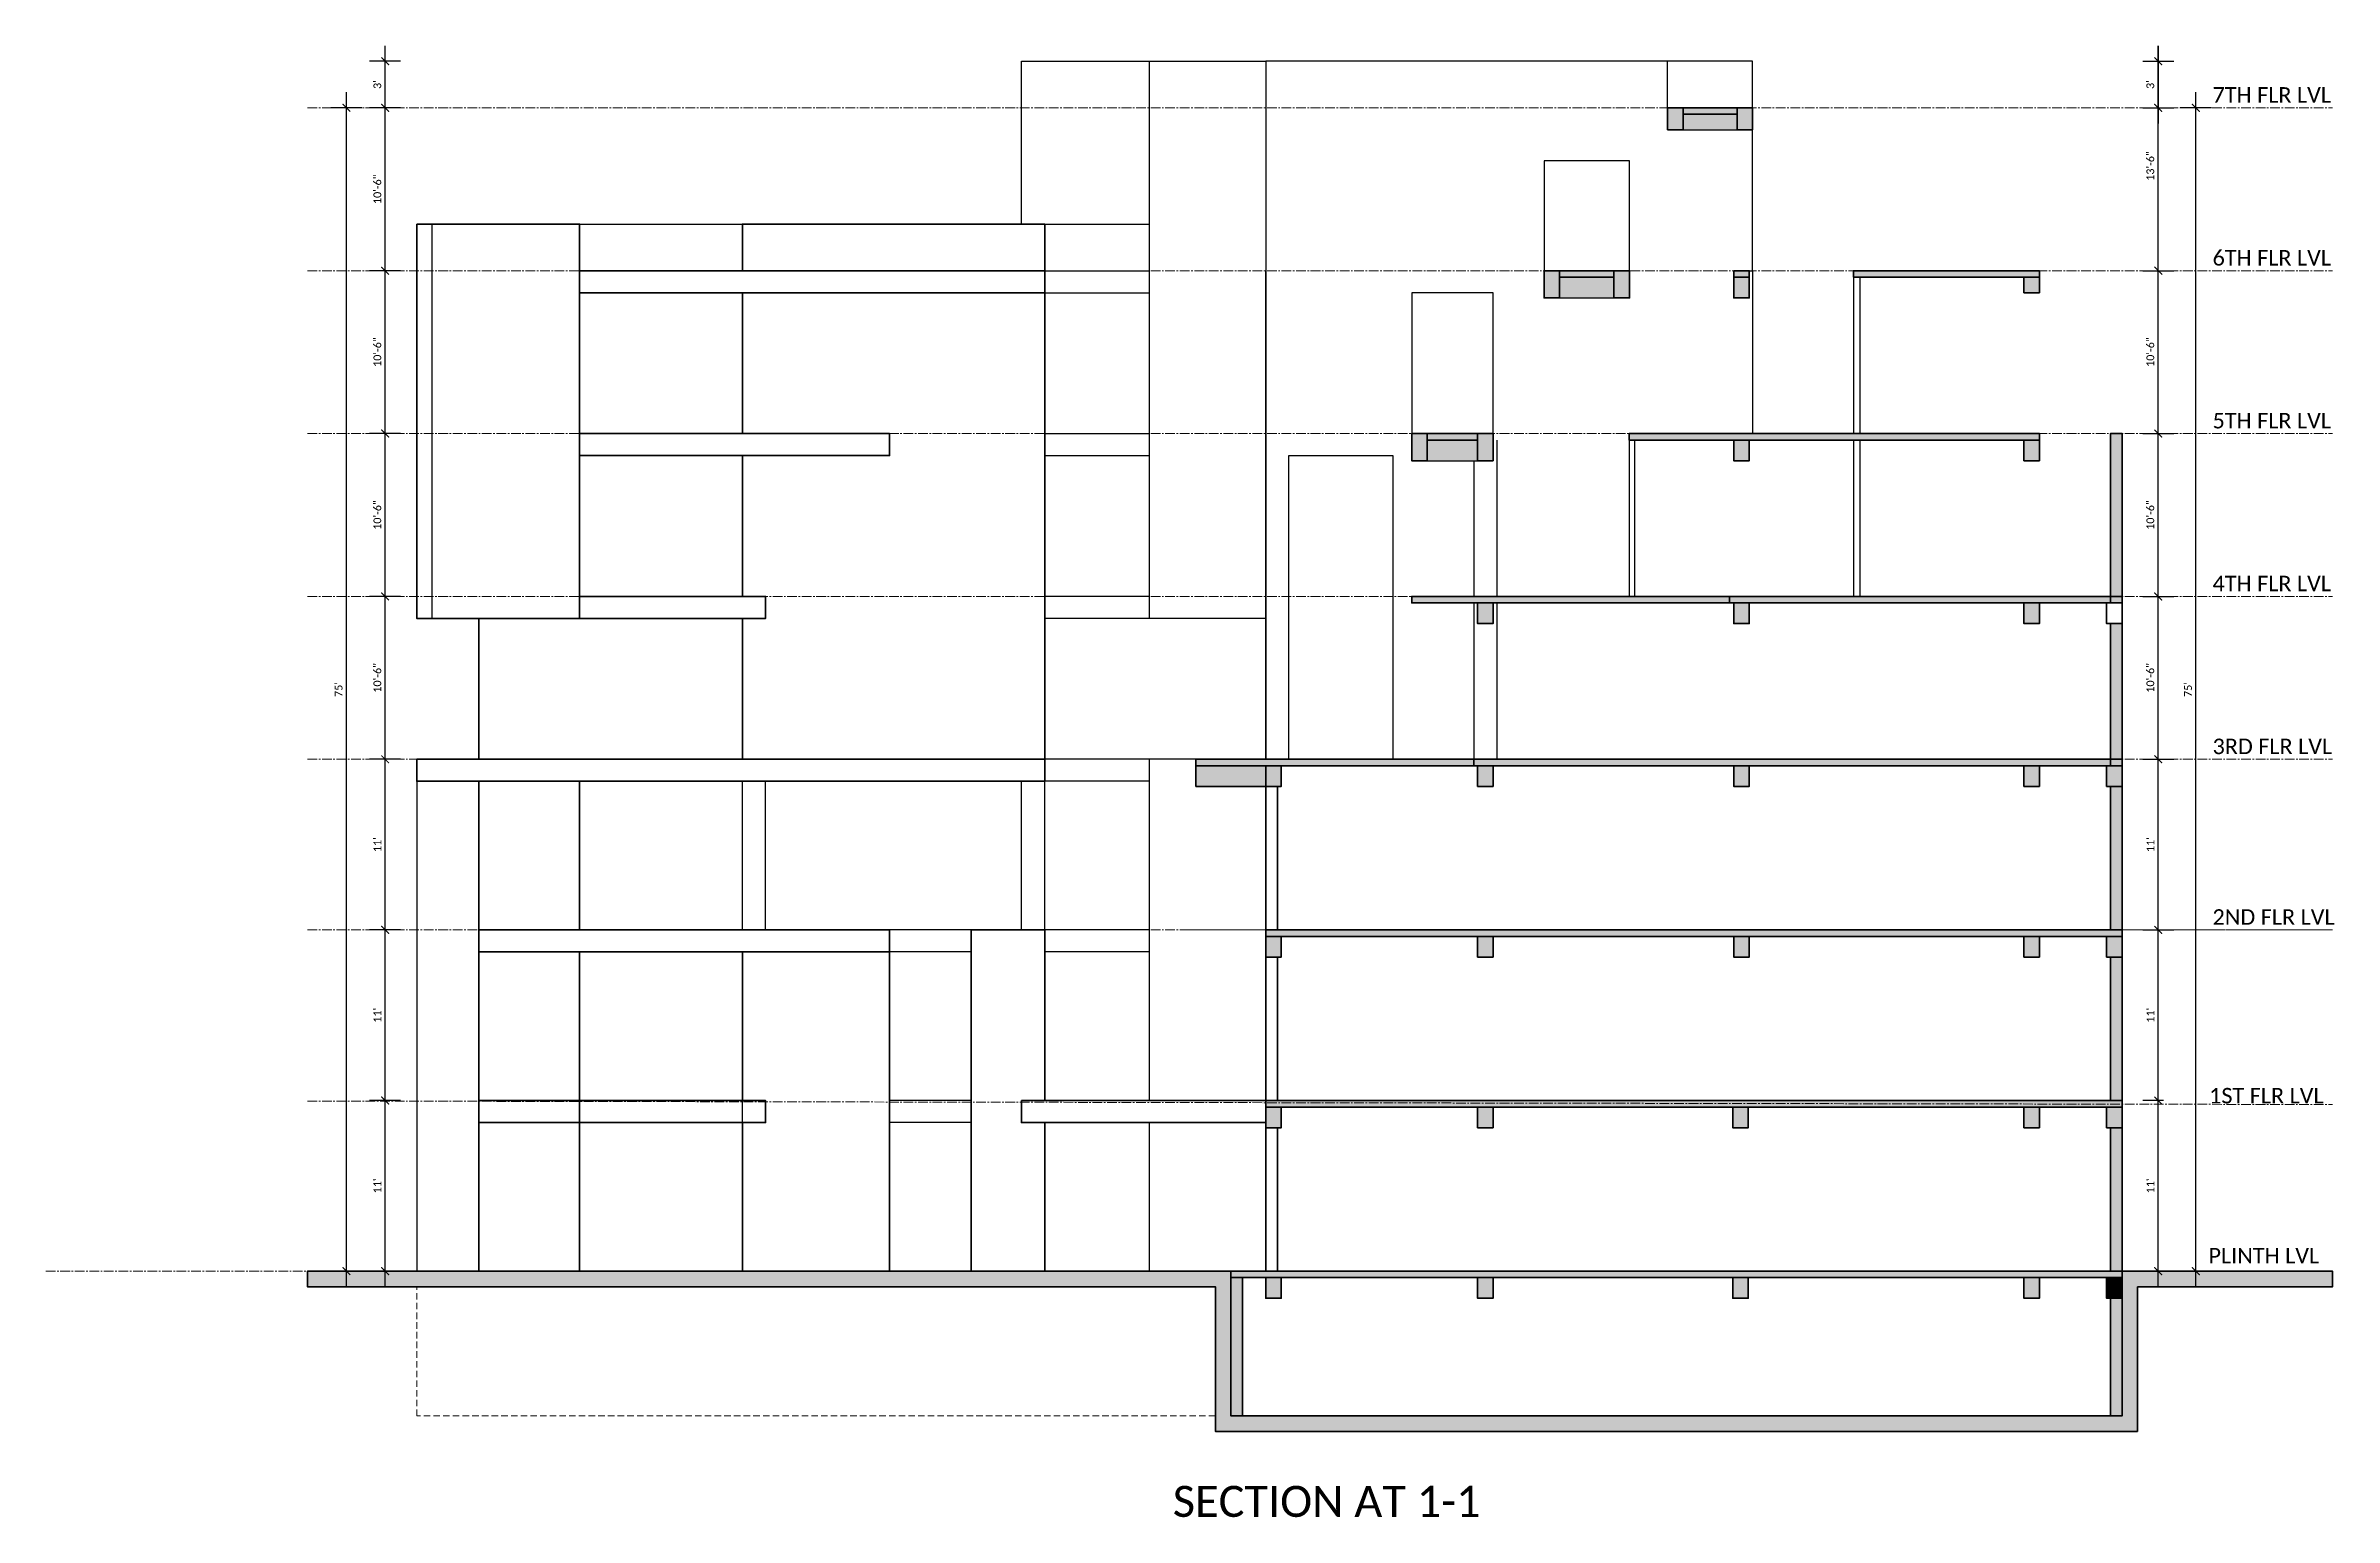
# Model space of a CAD drawing. Header units: inches. Extents: x 0 to 179512, y -43395 to -31716.
# Drawn here: x 173056 to 174827, y -32854 to -31716 of the extents above; entities that cross this region are included whole.
import ezdxf

# ---------------------------------------------------------------- set-up
doc = ezdxf.new("R2010")
doc.units = ezdxf.units.IN
doc.header["$LTSCALE"] = 10
doc.header["$MEASUREMENT"] = 0
for name, pattern in [('CENTER2', [1.125, 0.75, -0.125, 0.125, -0.125]), ('DASHED', [0.75, 0.5, -0.25]), ('PHANTOM2', [1.25, 0.625, -0.125, 0.125, -0.125, 0.125, -0.125])]:
    doc.linetypes.add(name, pattern=pattern)
doc.layers.get('Defpoints').update_dxf_attribs({"color": 215})
for name, color, linetype, lineweight in [('A-COLUMN', 3, 'Continuous', 50), ('hatch', 95, 'Continuous', 0), ('NEW LETTERING', 3, 'Continuous', 0), ('OL_AR_Center line', 253, 'CENTER2', 13), ('OL_AR_Hatch', 253, 'Continuous', 15), ('OL_AR_SECTION LINE', 253, 'PHANTOM2', 15), ('OL_AR_SYMBOL', 1, 'Continuous', 5), ('OL_AR_Text', 140, 'Continuous', 5), ('OL_AR_WALL', 255, 'Continuous', 40)]:
    doc.layers.add(name, color=color, linetype=linetype, lineweight=lineweight)
doc.styles.add('1-16 Annotative Text', font='calibri.ttf', dxfattribs={"height": 0.0625})
doc.styles.add('1-8 Annotative Text', font='calibri.ttf', dxfattribs={"height": 0.125})
doc.dimstyles.new('1-16 Annotative Dimension', dxfattribs={"dimtxt": 0.0625, "dimasz": 0.0625, "dimexe": 0.125, "dimexo": 0, "dimgap": 0.03125, "dimtad": 1, "dimdec": 0, "dimzin": 0, "dimdsep": 46, "dimlunit": 4, "dimtxsty": '1-16 Annotative Text', "dimblk": 'ARCHTICK', "dimcen": 0.09, "dimdle": 0.125, "dimadec": 0, "dimazin": 0, "dimtfac": 1, "dimtdec": 0, "dimtix": 1, "dimtofl": 0, "dimtmove": 2, "dimatfit": 3, "dimfxl": 0.125, "dimfxlon": 1, "dimtolj": 1, "dimtzin": 0, "dimarcsym": 1})

# ---------------------------------------------------------------- blocks, each defined once
blk = doc.blocks.new('_ArchTick')
at = {"color": 0, "linetype": 'ByBlock', "const_width": 0.15}
blk.add_lwpolyline([(-0.5, -0.5), (0.5, 0.5)], dxfattribs=at)
blk = doc.blocks.new('*D31')
at = {"layer": 'Defpoints', "color": 0, "transparency": 16777216}
for p in [(174691.1, -32532), (174695.1, -32532), (174697, -32664)]:
    blk.add_point(p, dxfattribs=at)
at = {"layer": 'OL_AR_Text', "color": 0, "lineweight": -2, "transparency": 16777216}
for p, q in [((174691.1, -32676), (174691.1, -32520)), ((174695.1, -32532), (174679.1, -32532)), ((174697, -32664), (174679.1, -32664))]:
    blk.add_line(p, q, dxfattribs=at)
at = {"layer": 'OL_AR_Text', "color": 0, "lineweight": -2, "transparency": 16777216, "xscale": 6, "yscale": 6, "zscale": 6}
for p, rotation in [((174691.1, -32532), 90), ((174691.1, -32664), 270)]:
    blk.add_blockref('_ArchTick', p, dxfattribs=dict(at, rotation=rotation))
at = {"layer": 'OL_AR_Text', "color": 0, "transparency": 16777216, "insert": (174685.1, -32598), "char_height": 6, "attachment_point": 5, "rotation": 90, "style": '1-16 Annotative Text'}
blk.add_mtext("\\A1;11'", dxfattribs=at)
blk = doc.blocks.new('*D32')
at = {"layer": 'Defpoints', "color": 0, "transparency": 16777216}
for p in [(174603, -32400), (174691.1, -32400), (174695.1, -32532)]:
    blk.add_point(p, dxfattribs=at)
at = {"layer": 'OL_AR_Text', "color": 0, "lineweight": -2, "transparency": 16777216}
for p, q in [((174679.1, -32400), (174703.1, -32400)), ((174691.1, -32544), (174691.1, -32388)), ((174695.1, -32532), (174679.1, -32532))]:
    blk.add_line(p, q, dxfattribs=at)
at = {"layer": 'OL_AR_Text', "color": 0, "lineweight": -2, "transparency": 16777216, "xscale": 6, "yscale": 6, "zscale": 6}
for p, rotation in [((174691.1, -32400), 90), ((174691.1, -32532), 270)]:
    blk.add_blockref('_ArchTick', p, dxfattribs=dict(at, rotation=rotation))
at = {"layer": 'OL_AR_Text', "color": 0, "transparency": 16777216, "insert": (174685.1, -32466), "char_height": 6, "attachment_point": 5, "rotation": 90, "style": '1-16 Annotative Text'}
blk.add_mtext("\\A1;11'", dxfattribs=at)
blk = doc.blocks.new('*D33')
at = {"layer": 'Defpoints', "color": 0, "transparency": 16777216}
for p in [(174603, -32268), (174691.1, -32268), (174603, -32400)]:
    blk.add_point(p, dxfattribs=at)
at = {"layer": 'OL_AR_Text', "color": 0, "lineweight": -2, "transparency": 16777216}
for p, q in [((174691.1, -32412), (174691.1, -32256)), ((174679.1, -32268), (174703.1, -32268)), ((174679.1, -32400), (174703.1, -32400))]:
    blk.add_line(p, q, dxfattribs=at)
at = {"layer": 'OL_AR_Text', "color": 0, "lineweight": -2, "transparency": 16777216, "xscale": 6, "yscale": 6, "zscale": 6}
for p, rotation in [((174691.1, -32268), 90), ((174691.1, -32400), 270)]:
    blk.add_blockref('_ArchTick', p, dxfattribs=dict(at, rotation=rotation))
at = {"layer": 'OL_AR_Text', "color": 0, "transparency": 16777216, "insert": (174685.1, -32334), "char_height": 6, "attachment_point": 5, "rotation": 90, "style": '1-16 Annotative Text'}
blk.add_mtext("\\A1;11'", dxfattribs=at)
blk = doc.blocks.new('*D34')
at = {"layer": 'Defpoints', "color": 0, "transparency": 16777216}
for p in [(174603, -32142), (174691.1, -32142), (174603, -32268)]:
    blk.add_point(p, dxfattribs=at)
at = {"layer": 'OL_AR_Text', "color": 0, "lineweight": -2, "transparency": 16777216}
for p, q in [((174691.1, -32280), (174691.1, -32130)), ((174679.1, -32142), (174703.1, -32142)), ((174679.1, -32268), (174703.1, -32268))]:
    blk.add_line(p, q, dxfattribs=at)
at = {"layer": 'OL_AR_Text', "color": 0, "lineweight": -2, "transparency": 16777216, "xscale": 6, "yscale": 6, "zscale": 6}
for p, rotation in [((174691.1, -32142), 90), ((174691.1, -32268), 270)]:
    blk.add_blockref('_ArchTick', p, dxfattribs=dict(at, rotation=rotation))
at = {"layer": 'OL_AR_Text', "color": 0, "transparency": 16777216, "insert": (174685, -32205), "char_height": 6, "attachment_point": 5, "rotation": 90, "style": '1-16 Annotative Text'}
blk.add_mtext('\\A1;10\'-6"', dxfattribs=at)
blk = doc.blocks.new('*D35')
at = {"layer": 'Defpoints', "color": 0, "transparency": 16777216}
for p in [(174603, -32016), (174691.1, -32016), (174603, -32142)]:
    blk.add_point(p, dxfattribs=at)
at = {"layer": 'OL_AR_Text', "color": 0, "lineweight": -2, "transparency": 16777216}
for p, q in [((174691.1, -32154), (174691.1, -32004)), ((174679.1, -32016), (174703.1, -32016)), ((174679.1, -32142), (174703.1, -32142))]:
    blk.add_line(p, q, dxfattribs=at)
at = {"layer": 'OL_AR_Text', "color": 0, "lineweight": -2, "transparency": 16777216, "xscale": 6, "yscale": 6, "zscale": 6}
for p, rotation in [((174691.1, -32016), 90), ((174691.1, -32142), 270)]:
    blk.add_blockref('_ArchTick', p, dxfattribs=dict(at, rotation=rotation))
at = {"layer": 'OL_AR_Text', "color": 0, "transparency": 16777216, "insert": (174685, -32079), "char_height": 6, "attachment_point": 5, "rotation": 90, "style": '1-16 Annotative Text'}
blk.add_mtext('\\A1;10\'-6"', dxfattribs=at)
blk = doc.blocks.new('*D36')
at = {"layer": 'Defpoints', "color": 0, "transparency": 16777216}
for p in [(174603, -31890), (174691.1, -31890), (174603, -32016)]:
    blk.add_point(p, dxfattribs=at)
at = {"layer": 'OL_AR_Text', "color": 0, "lineweight": -2, "transparency": 16777216}
for p, q in [((174679.1, -31890), (174703.1, -31890)), ((174691.1, -32028), (174691.1, -31878)), ((174679.1, -32016), (174703.1, -32016))]:
    blk.add_line(p, q, dxfattribs=at)
at = {"layer": 'OL_AR_Text', "color": 0, "lineweight": -2, "transparency": 16777216, "xscale": 6, "yscale": 6, "zscale": 6}
for p, rotation in [((174691.1, -31890), 90), ((174691.1, -32016), 270)]:
    blk.add_blockref('_ArchTick', p, dxfattribs=dict(at, rotation=rotation))
at = {"layer": 'OL_AR_Text', "color": 0, "transparency": 16777216, "insert": (174685, -31953), "char_height": 6, "attachment_point": 5, "rotation": 90, "style": '1-16 Annotative Text'}
blk.add_mtext('\\A1;10\'-6"', dxfattribs=at)
blk = doc.blocks.new('*D37')
at = {"layer": 'Defpoints', "color": 0, "transparency": 16777216}
for p in [(174603, -31728), (174691.1, -31728), (174603, -31890)]:
    blk.add_point(p, dxfattribs=at)
at = {"layer": 'OL_AR_Text', "color": 0, "lineweight": -2, "transparency": 16777216}
for p, q in [((174679.1, -31728), (174703.1, -31728)), ((174691.1, -31902), (174691.1, -31716)), ((174679.1, -31890), (174703.1, -31890))]:
    blk.add_line(p, q, dxfattribs=at)
at = {"layer": 'OL_AR_Text', "color": 0, "lineweight": -2, "transparency": 16777216, "xscale": 6, "yscale": 6, "zscale": 6}
for p, rotation in [((174691.1, -31728), 90), ((174691.1, -31890), 270)]:
    blk.add_blockref('_ArchTick', p, dxfattribs=dict(at, rotation=rotation))
at = {"layer": 'OL_AR_Text', "color": 0, "transparency": 16777216, "insert": (174685, -31809), "char_height": 6, "attachment_point": 5, "rotation": 90, "style": '1-16 Annotative Text'}
blk.add_mtext('\\A1;13\'-6"', dxfattribs=at)
blk = doc.blocks.new('*D38')
at = {"layer": 'Defpoints', "color": 0, "transparency": 16777216}
for p in [(174603, -31728), (173780.4, -31764), (174691.1, -31764)]:
    blk.add_point(p, dxfattribs=at)
at = {"layer": 'OL_AR_Text', "color": 0, "lineweight": -2, "transparency": 16777216}
for p, q in [((174679.1, -31728), (174703.1, -31728)), ((174691.1, -31716), (174691.1, -31776)), ((174679.1, -31764), (174703.1, -31764))]:
    blk.add_line(p, q, dxfattribs=at)
at = {"layer": 'OL_AR_Text', "color": 0, "lineweight": -2, "transparency": 16777216, "xscale": 6, "yscale": 6, "zscale": 6}
for p, rotation in [((174691.1, -31728), 90), ((174691.1, -31764), 270)]:
    blk.add_blockref('_ArchTick', p, dxfattribs=dict(at, rotation=rotation))
at = {"layer": 'OL_AR_Text', "color": 0, "transparency": 16777216, "insert": (174685, -31746), "char_height": 6, "attachment_point": 5, "rotation": 90, "style": '1-16 Annotative Text'}
blk.add_mtext("\\A1;3'", dxfattribs=at)
blk = doc.blocks.new('*D39')
at = {"layer": 'Defpoints', "color": 0, "transparency": 16777216}
for p in [(174720.2, -31764), (174736.2, -31764), (174736.2, -32664)]:
    blk.add_point(p, dxfattribs=at)
at = {"layer": 'OL_AR_Text', "color": 0, "lineweight": -2, "transparency": 16777216}
for p, q in [((174732.2, -31764), (174708.2, -31764)), ((174720.2, -32676), (174720.2, -31752)), ((174732.2, -32664), (174708.2, -32664))]:
    blk.add_line(p, q, dxfattribs=at)
at = {"layer": 'OL_AR_Text', "color": 0, "lineweight": -2, "transparency": 16777216, "xscale": 6, "yscale": 6, "zscale": 6}
for p, rotation in [((174720.2, -31764), 90), ((174720.2, -32664), 270)]:
    blk.add_blockref('_ArchTick', p, dxfattribs=dict(at, rotation=rotation))
at = {"layer": 'OL_AR_Text', "color": 0, "transparency": 16777216, "insert": (174714.2, -32214), "char_height": 6, "attachment_point": 5, "rotation": 90, "style": '1-16 Annotative Text'}
blk.add_mtext("\\A1;75'", dxfattribs=at)
blk = doc.blocks.new('*D40')
at = {"layer": 'Defpoints', "color": 0, "transparency": 16777216}
for p in [(173319.1, -32532), (173426.5, -32532), (173605.2, -32664)]:
    blk.add_point(p, dxfattribs=at)
at = {"layer": 'OL_AR_Text', "color": 0, "lineweight": -2, "transparency": 16777216}
for p, q in [((173319.1, -32676), (173319.1, -32520)), ((173331.1, -32532), (173307.1, -32532)), ((173331.1, -32664), (173307.1, -32664))]:
    blk.add_line(p, q, dxfattribs=at)
at = {"layer": 'OL_AR_Text', "color": 0, "lineweight": -2, "transparency": 16777216, "xscale": 6, "yscale": 6, "zscale": 6}
for p, rotation in [((173319.1, -32532), 90), ((173319.1, -32664), 270)]:
    blk.add_blockref('_ArchTick', p, dxfattribs=dict(at, rotation=rotation))
at = {"layer": 'OL_AR_Text', "color": 0, "transparency": 16777216, "insert": (173313.1, -32598), "char_height": 6, "attachment_point": 5, "rotation": 90, "style": '1-16 Annotative Text'}
blk.add_mtext("\\A1;11'", dxfattribs=at)
blk = doc.blocks.new('*D41')
at = {"layer": 'Defpoints', "color": 0, "transparency": 16777216}
for p in [(173319.1, -32400), (173426.5, -32400), (173426.5, -32532)]:
    blk.add_point(p, dxfattribs=at)
at = {"layer": 'OL_AR_Text', "color": 0, "lineweight": -2, "transparency": 16777216}
for p, q in [((173331.1, -32400), (173307.1, -32400)), ((173319.1, -32544), (173319.1, -32388)), ((173331.1, -32532), (173307.1, -32532))]:
    blk.add_line(p, q, dxfattribs=at)
at = {"layer": 'OL_AR_Text', "color": 0, "lineweight": -2, "transparency": 16777216, "xscale": 6, "yscale": 6, "zscale": 6}
for p, rotation in [((173319.1, -32400), 90), ((173319.1, -32532), 270)]:
    blk.add_blockref('_ArchTick', p, dxfattribs=dict(at, rotation=rotation))
at = {"layer": 'OL_AR_Text', "color": 0, "transparency": 16777216, "insert": (173313.1, -32466), "char_height": 6, "attachment_point": 5, "rotation": 90, "style": '1-16 Annotative Text'}
blk.add_mtext("\\A1;11'", dxfattribs=at)
blk = doc.blocks.new('*D42')
at = {"layer": 'Defpoints', "color": 0, "transparency": 16777216}
for p in [(173319.1, -32268), (173426.5, -32268), (173426.5, -32400)]:
    blk.add_point(p, dxfattribs=at)
at = {"layer": 'OL_AR_Text', "color": 0, "lineweight": -2, "transparency": 16777216}
for p, q in [((173319.1, -32412), (173319.1, -32256)), ((173331.1, -32268), (173307.1, -32268)), ((173331.1, -32400), (173307.1, -32400))]:
    blk.add_line(p, q, dxfattribs=at)
at = {"layer": 'OL_AR_Text', "color": 0, "lineweight": -2, "transparency": 16777216, "xscale": 6, "yscale": 6, "zscale": 6}
for p, rotation in [((173319.1, -32268), 90), ((173319.1, -32400), 270)]:
    blk.add_blockref('_ArchTick', p, dxfattribs=dict(at, rotation=rotation))
at = {"layer": 'OL_AR_Text', "color": 0, "transparency": 16777216, "insert": (173313.1, -32334), "char_height": 6, "attachment_point": 5, "rotation": 90, "style": '1-16 Annotative Text'}
blk.add_mtext("\\A1;11'", dxfattribs=at)
blk = doc.blocks.new('*D43')
at = {"layer": 'Defpoints', "color": 0, "transparency": 16777216}
for p in [(173319.1, -32142), (173426.5, -32142), (173426.5, -32268)]:
    blk.add_point(p, dxfattribs=at)
at = {"layer": 'OL_AR_Text', "color": 0, "lineweight": -2, "transparency": 16777216}
for p, q in [((173319.1, -32280), (173319.1, -32130)), ((173331.1, -32142), (173307.1, -32142)), ((173331.1, -32268), (173307.1, -32268))]:
    blk.add_line(p, q, dxfattribs=at)
at = {"layer": 'OL_AR_Text', "color": 0, "lineweight": -2, "transparency": 16777216, "xscale": 6, "yscale": 6, "zscale": 6}
for p, rotation in [((173319.1, -32142), 90), ((173319.1, -32268), 270)]:
    blk.add_blockref('_ArchTick', p, dxfattribs=dict(at, rotation=rotation))
at = {"layer": 'OL_AR_Text', "color": 0, "transparency": 16777216, "insert": (173313.1, -32205), "char_height": 6, "attachment_point": 5, "rotation": 90, "style": '1-16 Annotative Text'}
blk.add_mtext('\\A1;10\'-6"', dxfattribs=at)
blk = doc.blocks.new('*D44')
at = {"layer": 'Defpoints', "color": 0, "transparency": 16777216}
for p in [(173319.1, -32016), (173426.5, -32016), (173426.5, -32142)]:
    blk.add_point(p, dxfattribs=at)
at = {"layer": 'OL_AR_Text', "color": 0, "lineweight": -2, "transparency": 16777216}
for p, q in [((173319.1, -32154), (173319.1, -32004)), ((173331.1, -32016), (173307.1, -32016)), ((173331.1, -32142), (173307.1, -32142))]:
    blk.add_line(p, q, dxfattribs=at)
at = {"layer": 'OL_AR_Text', "color": 0, "lineweight": -2, "transparency": 16777216, "xscale": 6, "yscale": 6, "zscale": 6}
for p, rotation in [((173319.1, -32016), 90), ((173319.1, -32142), 270)]:
    blk.add_blockref('_ArchTick', p, dxfattribs=dict(at, rotation=rotation))
at = {"layer": 'OL_AR_Text', "color": 0, "transparency": 16777216, "insert": (173313.1, -32079), "char_height": 6, "attachment_point": 5, "rotation": 90, "style": '1-16 Annotative Text'}
blk.add_mtext('\\A1;10\'-6"', dxfattribs=at)
blk = doc.blocks.new('*D45')
at = {"layer": 'Defpoints', "color": 0, "transparency": 16777216}
for p in [(173319.1, -31890), (173426.5, -31890), (173426.5, -32016)]:
    blk.add_point(p, dxfattribs=at)
at = {"layer": 'OL_AR_Text', "color": 0, "lineweight": -2, "transparency": 16777216}
for p, q in [((173331.1, -31890), (173307.1, -31890)), ((173319.1, -32028), (173319.1, -31878)), ((173331.1, -32016), (173307.1, -32016))]:
    blk.add_line(p, q, dxfattribs=at)
at = {"layer": 'OL_AR_Text', "color": 0, "lineweight": -2, "transparency": 16777216, "xscale": 6, "yscale": 6, "zscale": 6}
for p, rotation in [((173319.1, -31890), 90), ((173319.1, -32016), 270)]:
    blk.add_blockref('_ArchTick', p, dxfattribs=dict(at, rotation=rotation))
at = {"layer": 'OL_AR_Text', "color": 0, "transparency": 16777216, "insert": (173313.1, -31953), "char_height": 6, "attachment_point": 5, "rotation": 90, "style": '1-16 Annotative Text'}
blk.add_mtext('\\A1;10\'-6"', dxfattribs=at)
blk = doc.blocks.new('*D46')
at = {"layer": 'Defpoints', "color": 0, "transparency": 16777216}
for p in [(173319.1, -31764), (173426.5, -31764), (173426.5, -31890)]:
    blk.add_point(p, dxfattribs=at)
at = {"layer": 'OL_AR_Text', "color": 0, "lineweight": -2, "transparency": 16777216}
for p, q in [((173331.1, -31764), (173307.1, -31764)), ((173319.1, -31902), (173319.1, -31752)), ((173331.1, -31890), (173307.1, -31890))]:
    blk.add_line(p, q, dxfattribs=at)
at = {"layer": 'OL_AR_Text', "color": 0, "lineweight": -2, "transparency": 16777216, "xscale": 6, "yscale": 6, "zscale": 6}
for p, rotation in [((173319.1, -31764), 90), ((173319.1, -31890), 270)]:
    blk.add_blockref('_ArchTick', p, dxfattribs=dict(at, rotation=rotation))
at = {"layer": 'OL_AR_Text', "color": 0, "transparency": 16777216, "insert": (173313.1, -31827), "char_height": 6, "attachment_point": 5, "rotation": 90, "style": '1-16 Annotative Text'}
blk.add_mtext('\\A1;10\'-6"', dxfattribs=at)
blk = doc.blocks.new('*D47')
at = {"layer": 'Defpoints', "color": 0, "transparency": 16777216}
for p in [(173319.1, -31728), (173426.5, -31728), (173426.5, -31764)]:
    blk.add_point(p, dxfattribs=at)
at = {"layer": 'OL_AR_Text', "color": 0, "lineweight": -2, "transparency": 16777216}
for p, q in [((173331.1, -31728), (173307.1, -31728)), ((173319.1, -31776), (173319.1, -31716)), ((173331.1, -31764), (173307.1, -31764))]:
    blk.add_line(p, q, dxfattribs=at)
at = {"layer": 'OL_AR_Text', "color": 0, "lineweight": -2, "transparency": 16777216, "xscale": 6, "yscale": 6, "zscale": 6}
for p, rotation in [((173319.1, -31728), 90), ((173319.1, -31764), 270)]:
    blk.add_blockref('_ArchTick', p, dxfattribs=dict(at, rotation=rotation))
at = {"layer": 'OL_AR_Text', "color": 0, "transparency": 16777216, "insert": (173313.1, -31746), "char_height": 6, "attachment_point": 5, "rotation": 90, "style": '1-16 Annotative Text'}
blk.add_mtext("\\A1;3'", dxfattribs=at)
blk = doc.blocks.new('*D48')
at = {"layer": 'Defpoints', "color": 0, "transparency": 16777216}
for p in [(173289.1, -31764), (173426.5, -31764), (173426.5, -32664)]:
    blk.add_point(p, dxfattribs=at)
at = {"layer": 'OL_AR_Text', "color": 0, "lineweight": -2, "transparency": 16777216}
for p, q in [((173301.1, -31764), (173277.1, -31764)), ((173289.1, -32676), (173289.1, -31752)), ((173301.1, -32664), (173277.1, -32664))]:
    blk.add_line(p, q, dxfattribs=at)
at = {"layer": 'OL_AR_Text', "color": 0, "lineweight": -2, "transparency": 16777216, "xscale": 6, "yscale": 6, "zscale": 6}
for p, rotation in [((173289.1, -31764), 90), ((173289.1, -32664), 270)]:
    blk.add_blockref('_ArchTick', p, dxfattribs=dict(at, rotation=rotation))
at = {"layer": 'OL_AR_Text', "color": 0, "transparency": 16777216, "insert": (173283.1, -32214), "char_height": 6, "attachment_point": 5, "rotation": 90, "style": '1-16 Annotative Text'}
blk.add_mtext("\\A1;75'", dxfattribs=at)

msp = doc.modelspace()

# ---------------------------------------------------------------- hatches: boundary and pattern name
at = {"layer": 'hatch'}
h = msp.add_hatch(color=256, dxfattribs=at)
h.dxf.hatch_style = 1
h.paths.add_polyline_path([(174323.41, -31764), (174311.41, -31764), (174311.41, -31781), (174323.41, -31781)])
h.paths.add_polyline_path([(174365.25, -31764), (174323.41, -31764), (174323.41, -31769), (174365.25, -31769)])
h.paths.add_polyline_path([(174377.25, -31764), (174365.25, -31764), (174365.25, -31781), (174377.25, -31781)])
h.paths.add_polyline_path([(174227.93, -31890), (174215.93, -31890), (174215.93, -31911), (174227.93, -31911)])
h.paths.add_polyline_path([(174269.98, -31890), (174227.93, -31890), (174227.93, -31895), (174269.98, -31895)])
h.paths.add_polyline_path([(174281.98, -31890), (174269.98, -31890), (174269.98, -31911), (174281.98, -31911)])
h.paths.add_polyline_path([(174374.63, -31895), (174362.63, -31895), (174362.63, -31911), (174374.63, -31911)])
h.paths.add_polyline_path([(174374.63, -31890), (174362.63, -31890), (174362.63, -31895), (174374.63, -31895)])
h.paths.add_polyline_path([(174599.22, -31890), (174455.19, -31890), (174455.19, -31895), (174599.22, -31895)])
h.paths.add_polyline_path([(174599.22, -31895), (174587.22, -31895), (174587.22, -31907), (174599.22, -31907)])
h.paths.add_polyline_path([(174125.44, -32016), (174113.44, -32016), (174113.44, -32037), (174125.44, -32037)])
h.paths.add_polyline_path([(174164.44, -32016), (174125.44, -32016), (174125.44, -32021), (174164.44, -32021)])
h.paths.add_polyline_path([(174176.44, -32016), (174164.44, -32016), (174164.44, -32037), (174176.44, -32037)])
h.paths.add_polyline_path([(174374.63, -32021), (174362.63, -32021), (174362.63, -32037), (174374.63, -32037)])
h.paths.add_polyline_path([(174599.22, -32016), (174281.77, -32016), (174281.77, -32021), (174599.22, -32021)])
h.paths.add_polyline_path([(174599.22, -32021), (174587.22, -32021), (174587.22, -32037), (174599.22, -32037)])
h.paths.add_polyline_path([(174359.25, -32142), (174113.44, -32142), (174113.44, -32147), (174359.25, -32147)])
h.paths.add_polyline_path([(174176.44, -32147), (174164.44, -32147), (174164.44, -32163), (174176.44, -32163)])
h.paths.add_polyline_path([(174599.22, -32147), (174587.22, -32147), (174587.22, -32163), (174599.22, -32163)])
h.paths.add_polyline_path([(174654.15, -32142), (174359.25, -32142), (174359.25, -32147), (174362.63, -32147), (174374.63, -32147), (174654.15, -32147)])
h.paths.add_polyline_path([(174374.63, -32147), (174362.63, -32147), (174362.63, -32163), (174374.63, -32163)])
h.paths.add_polyline_path([(174663.15, -32142), (174654.15, -32142), (174654.15, -32147), (174663.15, -32147)])
h.paths.add_polyline_path([(174000.5, -32273), (173946.5, -32273), (173946.5, -32289), (174000.5, -32289)])
h.paths.add_polyline_path([(174161.44, -32268), (173946.5, -32268), (173946.5, -32273), (174161.44, -32273)])
h.paths.add_polyline_path([(174012.5, -32273), (174000.5, -32273), (174000.5, -32289), (174012.5, -32289)])
h.paths.add_polyline_path([(174176.44, -32273), (174164.44, -32273), (174164.44, -32289), (174176.44, -32289)])
h.paths.add_polyline_path([(174654.15, -32268), (174161.44, -32268), (174161.44, -32273), (174654.15, -32273)])
h.paths.add_polyline_path([(174374.63, -32273), (174362.63, -32273), (174362.63, -32289), (174374.63, -32289)])
h.paths.add_polyline_path([(174599.22, -32273), (174587.22, -32273), (174587.22, -32289), (174599.22, -32289)])
h = msp.add_hatch(color=256, dxfattribs=at)
h.dxf.hatch_style = 1
h.paths.add_polyline_path([(174365.25, -31769), (174323.41, -31769), (174323.41, -31781), (174365.25, -31781)])
h.paths.add_polyline_path([(174269.98, -31895), (174227.93, -31895), (174227.93, -31911), (174269.98, -31911)])
h.paths.add_polyline_path([(174164.44, -32021), (174125.44, -32021), (174125.44, -32037), (174164.44, -32037)])
h.paths.add_polyline_path([(174663.15, -32289), (174654.15, -32289), (174654.15, -32400), (174663.15, -32400)])
h.paths.add_polyline_path([(174663.15, -32163), (174654.15, -32163), (174654.15, -32268), (174663.15, -32268)])
h.paths.add_polyline_path([(174663.15, -32016), (174654.15, -32016), (174654.15, -32142), (174663.15, -32142)])
h.paths.add_polyline_path([(174663.15, -32421), (174654.15, -32421), (174654.15, -32532), (174663.15, -32532)])
h.paths.add_polyline_path([(174663.15, -32553), (174654.15, -32553), (174654.15, -32664), (174663.15, -32664)])
h.paths.add_polyline_path([(174663.15, -32685), (174654.15, -32685), (174654.15, -32776), (174663.15, -32776)])
h = msp.add_hatch(color=256, dxfattribs=at)
h.dxf.hatch_style = 1
h.paths.add_polyline_path([(174663.15, -32268), (174654.15, -32268), (174654.15, -32273), (174663.15, -32273)])
h.paths.add_polyline_path([(174663.15, -32273), (174651.15, -32273), (174651.15, -32289), (174663.15, -32289)])
h.paths.add_polyline_path([(174663.15, -32405), (174651.15, -32405), (174651.15, -32421), (174663.15, -32421)])
h.paths.add_polyline_path([(174663.15, -32400), (174000.5, -32400), (174000.5, -32405), (174663.15, -32405)])
h.paths.add_polyline_path([(174599.22, -32405), (174587.22, -32405), (174587.22, -32421), (174599.22, -32421)])
h.paths.add_polyline_path([(174374.63, -32405), (174362.63, -32405), (174362.63, -32421), (174374.63, -32421)])
h.paths.add_polyline_path([(174176.44, -32405), (174164.44, -32405), (174164.44, -32421), (174176.44, -32421)])
h.paths.add_polyline_path([(174012.5, -32405), (174000.5, -32405), (174000.5, -32421), (174012.5, -32421)])
h.paths.add_polyline_path([(174012.5, -32537), (174000.5, -32537), (174000.5, -32549), (174000.5, -32553), (174012.5, -32553)])
h.paths.add_polyline_path([(174176.44, -32537), (174164.44, -32537), (174164.44, -32553), (174176.44, -32553)])
h.paths.add_polyline_path([(174373.91, -32537), (174361.91, -32537), (174361.91, -32553), (174373.91, -32553)])
h.paths.add_polyline_path([(174599.22, -32537), (174587.22, -32537), (174587.22, -32553), (174599.22, -32553)])
h.paths.add_polyline_path([(174663.15, -32537), (174651.15, -32537), (174651.15, -32553), (174663.15, -32553)])
h.paths.add_polyline_path([(174012.5, -32669), (174000.5, -32669), (174000.5, -32685), (174012.5, -32685)])
h.paths.add_polyline_path([(174176.44, -32669), (174164.44, -32669), (174164.44, -32685), (174176.44, -32685)])
h.paths.add_polyline_path([(174373.91, -32669), (174361.91, -32669), (174361.91, -32685), (174373.91, -32685)])
h.paths.add_polyline_path([(174599.22, -32669), (174587.22, -32669), (174587.22, -32685), (174599.22, -32685)])
h = msp.add_hatch(color=256, dxfattribs=at)
h.dxf.hatch_style = 1
h.paths.add_polyline_path([(174663.15, -32532), (174000.5, -32532), (174000.5, -32537), (174663.15, -32537)])
h.paths.add_polyline_path([(174663.15, -32664), (173973.5, -32664), (173973.5, -32669), (174663.15, -32669)])
h = msp.add_hatch(color=256, dxfattribs=at)
h.dxf.hatch_style = 1
h.paths.add_polyline_path([(173973.5, -32664), (173259.5, -32664), (173259.5, -32676), (173961.5, -32676), (173961.5, -32788), (174675.15, -32788), (174675.15, -32676), (174825.5, -32676), (174825.5, -32664), (174663.15, -32664), (174663.15, -32776), (173973.5, -32776)])
h = msp.add_hatch(color=256, dxfattribs=at)
h.dxf.hatch_style = 1
h.paths.add_polyline_path([(173982.5, -32669), (173973.5, -32669), (173973.5, -32776), (173982.5, -32776)])
h = msp.add_hatch(color=256, dxfattribs=at)
h.dxf.hatch_style = 1
h.paths.add_polyline_path([(174663.15, -32669), (174651.15, -32669), (174651.15, -32685), (174663.15, -32685)])

# ---------------------------------------------------------------- linework, layer by layer
for p, q in [((173355.5, -32159), (173355.5, -31854)), ((173355.5, -31854), (173910.5, -31854)), ((173595.5, -31890), (173595.5, -31854)), ((173829.5, -32532), (173829.5, -31854)), ((173469.5, -31890), (173910.5, -31890)), ((173469.5, -31907), (173910.5, -31907)), ((173595.5, -32016), (173595.5, -31907)), ((174455.19, -31895), (174455.19, -32016)), ((174460.19, -31895), (174460.19, -32016)), ((173469.5, -32016), (173595.5, -32016)), ((173469.5, -32033), (173595.5, -32033)), ((173595.5, -32142), (173595.5, -32033)), ((173829.5, -32016), (173910.5, -32016)), ((173829.5, -32033), (173910.5, -32033)), ((174179.44, -32021), (174179.44, -32142)), ((174281.77, -32021), (174281.77, -32142)), ((174285.77, -32021), (174285.77, -32142)), ((174359.25, -32021), (174362.63, -32021)), ((174455.19, -32021), (174455.19, -32142)), ((174460.19, -32021), (174460.19, -32142)), ((174161.44, -32037), (174161.44, -32142)), ((173595.5, -32142), (173469.5, -32142)), ((173910.5, -32142), (173829.5, -32142)), ((174161.44, -32147), (174161.44, -32268)), ((174179.44, -32147), (174179.44, -32268)), ((174359.25, -32147), (174362.63, -32147)), ((173595.5, -32159), (173355.5, -32159)), ((173595.5, -32268), (173595.5, -32159)), ((174000.5, -32159), (173829.5, -32159)), ((174000.5, -32268), (173355.5, -32268)), ((173910.5, -32532), (173910.5, -32268)), ((173910.5, -32285), (173355.5, -32285)), ((173595.5, -32400), (173595.5, -32285)), ((173613.5, -32400), (173613.5, -32285)), ((173811.5, -32400), (173811.5, -32285)), ((173910.5, -32400), (173469.5, -32400)), ((173772.69, -32417), (173469.5, -32417)), ((173595.5, -32664), (173595.5, -32417)), ((173910.5, -32417), (173829.5, -32417)), ((173595.5, -32532), (173469.5, -32532)), ((173772.69, -32532), (173709.5, -32532)), ((174000.5, -32532), (173829.5, -32532)), ((173595.5, -32549), (173469.5, -32549)), ((173772.69, -32549), (173709.5, -32549)), ((174000.5, -32549), (173829.5, -32549)), ((173829.5, -32664), (173829.5, -32549)), ((173910.5, -32664), (173910.5, -32549))]:
    msp.add_line(p, q)
for points in [[(173811.5, -31854), (173811.5, -31728), (174000.5, -31728)], [(173910.5, -32159), (173910.5, -31728)], [(174377.25, -31890), (174377.25, -31728), (174000.5, -31728), (174000.5, -32268), (174000.5, -32268)], [(174311.41, -31764), (174311.41, -31728)], [(174323.41, -31781), (174365.25, -31781)], [(174000.5, -32268), (174000.5, -31890), (174000.5, -31890)], [(174362.63, -31890), (174377.25, -31890), (174377.25, -32016)], [(174227.93, -31911), (174269.98, -31911)], [(174125.44, -32037), (174164.44, -32037)], [(173343.5, -32285), (173343.5, -32664)]]:
    msp.add_lwpolyline(points)
for points in [[(174215.93, -31890), (174281.98, -31890), (174281.98, -31805), (174215.93, -31805)], [(174113.44, -32016), (174176.44, -32016), (174176.44, -31907), (174113.44, -31907)], [(174018.5, -32033), (174098.82, -32033), (174098.82, -32268), (174018.5, -32268)]]:
    msp.add_lwpolyline(points, close=True)
at = {"layer": 'A-COLUMN', "ltscale": 0.5}
for p, q in [((174663.15, -32142), (174359.25, -32142)), ((174663.15, -32147), (174359.25, -32147)), ((174161.44, -32273), (173946.5, -32273)), ((174663.15, -32268), (174161.44, -32268)), ((174663.15, -32273), (174161.44, -32273))]:
    msp.add_line(p, q, dxfattribs=at)
for points in [[(174323.41, -31764), (174323.41, -31769), (174365.25, -31769), (174365.25, -31764), (174311.41, -31764)], [(174227.93, -31890), (174227.93, -31895), (174269.98, -31895), (174269.98, -31890), (174215.93, -31890)], [(174599.22, -31895), (174455.19, -31895), (174455.19, -31890), (174599.22, -31890)], [(174599.22, -31895), (174599.22, -31890)], [(174125.44, -32016), (174125.44, -32021), (174164.44, -32021), (174164.44, -32016), (174113.44, -32016)], [(174599.22, -32016), (174281.77, -32016), (174281.77, -32021), (174599.22, -32021)], [(174599.22, -32021), (174599.22, -32016)], [(174359.25, -32147), (174113.44, -32147), (174113.44, -32142), (174359.25, -32142)], [(174359.25, -32147), (174359.25, -32142)], [(174663.15, -32147), (174663.15, -32142)], [(174161.44, -32268), (173946.5, -32268), (173946.5, -32273)], [(173946.5, -32273), (173946.5, -32289), (174000.5, -32289)], [(174161.44, -32273), (174161.44, -32268)], [(174663.15, -32400), (174000.5, -32400), (174000.5, -32405), (174663.15, -32405)], [(174000.5, -32532), (174000.5, -32537), (174663.15, -32537), (174663.15, -32532), (174000.5, -32532)], [(174663.15, -32664), (173973.5, -32664), (173973.5, -32669), (174663.15, -32669), (174663.15, -32664)]]:
    msp.add_lwpolyline(points, dxfattribs=at)
for points in [[(174311.41, -31764), (174323.41, -31764), (174323.41, -31781), (174311.41, -31781)], [(174365.25, -31764), (174377.25, -31764), (174377.25, -31781), (174365.25, -31781)], [(174215.93, -31890), (174227.93, -31890), (174227.93, -31911), (174215.93, -31911)], [(174269.98, -31890), (174281.98, -31890), (174281.98, -31911), (174269.98, -31911)], [(174362.63, -31890), (174374.63, -31890), (174374.63, -31895), (174362.63, -31895)], [(174362.63, -31895), (174374.63, -31895), (174374.63, -31911), (174362.63, -31911)], [(174587.22, -31895), (174599.22, -31895), (174599.22, -31907), (174587.22, -31907)], [(174113.44, -32016), (174125.44, -32016), (174125.44, -32037), (174113.44, -32037)], [(174164.44, -32016), (174176.44, -32016), (174176.44, -32037), (174164.44, -32037)], [(174362.63, -32021), (174374.63, -32021), (174374.63, -32037), (174362.63, -32037)], [(174587.22, -32021), (174599.22, -32021), (174599.22, -32037), (174587.22, -32037)], [(174164.44, -32147), (174176.44, -32147), (174176.44, -32163), (174164.44, -32163)], [(174362.63, -32147), (174374.63, -32147), (174374.63, -32163), (174362.63, -32163)], [(174587.22, -32147), (174599.22, -32147), (174599.22, -32163), (174587.22, -32163)], [(174651.15, -32147), (174663.15, -32147), (174663.15, -32163), (174651.15, -32163)], [(174000.5, -32273), (174012.5, -32273), (174012.5, -32289), (174000.5, -32289)], [(174164.44, -32273), (174176.44, -32273), (174176.44, -32289), (174164.44, -32289)], [(174362.63, -32273), (174374.63, -32273), (174374.63, -32289), (174362.63, -32289)], [(174587.22, -32273), (174599.22, -32273), (174599.22, -32289), (174587.22, -32289)], [(174651.15, -32273), (174663.15, -32273), (174663.15, -32289), (174651.15, -32289)], [(174000.5, -32405), (174012.5, -32405), (174012.5, -32421), (174000.5, -32421)], [(174164.44, -32405), (174176.44, -32405), (174176.44, -32421), (174164.44, -32421)], [(174362.63, -32405), (174374.63, -32405), (174374.63, -32421), (174362.63, -32421)], [(174587.22, -32405), (174599.22, -32405), (174599.22, -32421), (174587.22, -32421)], [(174651.15, -32405), (174663.15, -32405), (174663.15, -32421), (174651.15, -32421)], [(174000.5, -32537), (174012.5, -32537), (174012.5, -32553), (174000.5, -32553)], [(174164.44, -32537), (174176.44, -32537), (174176.44, -32553), (174164.44, -32553)], [(174361.91, -32537), (174373.91, -32537), (174373.91, -32553), (174361.91, -32553)], [(174587.22, -32537), (174599.22, -32537), (174599.22, -32553), (174587.22, -32553)], [(174651.15, -32537), (174663.15, -32537), (174663.15, -32553), (174651.15, -32553)], [(174000.5, -32669), (174012.5, -32669), (174012.5, -32685), (174000.5, -32685)], [(174164.44, -32669), (174176.44, -32669), (174176.44, -32685), (174164.44, -32685)], [(174361.91, -32669), (174373.91, -32669), (174373.91, -32685), (174361.91, -32685)], [(174587.22, -32669), (174599.22, -32669), (174599.22, -32685), (174587.22, -32685)], [(174651.15, -32669), (174663.15, -32669), (174663.15, -32685), (174651.15, -32685)]]:
    msp.add_lwpolyline(points, close=True, dxfattribs=at)
at = {"layer": 'OL_AR_Center line'}
for p, q in [((173259, -31764), (174826, -31764)), ((173259, -31890), (174826, -31890)), ((173259, -32016), (174826, -32016)), ((173259, -32142), (174826, -32142)), ((173259, -32268), (174826, -32268)), ((173259, -32400), (174826, -32400)), ((173935.53, -32400), (174826, -32400)), ((173259, -32532.35), (174826, -32535.08)), ((173056.5, -32664), (174826, -32664))]:
    msp.add_line(p, q, dxfattribs=at)
at = {"layer": 'OL_AR_Hatch', "lineweight": 40}
for points in [[(173469.5, -31890), (173829.5, -31890), (173829.5, -31907), (173469.5, -31907)], [(173469.5, -32016), (173709.5, -32016), (173709.5, -32033), (173469.5, -32033)], [(173469.5, -32142), (173613.5, -32142), (173613.5, -32159), (173469.5, -32159)], [(173343.5, -32268), (173829.5, -32268), (173829.5, -32285), (173343.5, -32285)], [(173391.5, -32400), (173709.5, -32400), (173709.5, -32417), (173391.5, -32417)], [(173391.5, -32532), (173613.5, -32532), (173613.5, -32549), (173391.5, -32549)], [(173811.5, -32532), (174000.5, -32532), (174000.5, -32549), (173811.5, -32549)]]:
    msp.add_lwpolyline(points, close=True, dxfattribs=at)
at = {"layer": 'OL_AR_SECTION LINE'}
msp.add_line((174603.07, -32664), (174771.13, -32664), dxfattribs=at)
at = {"layer": 'OL_AR_SYMBOL', "linetype": 'DASHED'}
msp.add_lwpolyline([(173961.5, -32776), (173343.5, -32776), (173343.5, -32676)], dxfattribs=at)
at = {"layer": 'OL_AR_WALL'}
for p, q in [((174654.15, -32147), (174654.15, -32016)), ((174663.15, -32664), (174663.15, -32016)), ((173391.5, -32268), (173391.5, -32159)), ((174654.15, -32273), (174654.15, -32163)), ((173391.5, -32664), (173391.5, -32285)), ((173469.5, -32400), (173469.5, -32285)), ((174000.5, -32289), (174000.5, -32664)), ((174009.5, -32289), (174009.5, -32400)), ((174654.15, -32400), (174654.15, -32289)), ((173469.5, -32664), (173469.5, -32417)), ((174009.5, -32421), (174009.5, -32532)), ((174654.15, -32532), (174654.15, -32421)), ((174009.5, -32553), (174009.5, -32664)), ((174654.15, -32664), (174654.15, -32553)), ((174654.15, -32776), (174654.15, -32685)), ((174675.15, -32788), (174675.15, -32676))]:
    msp.add_line(p, q, dxfattribs=at)
msp.add_lwpolyline([(173343.5, -31854), (173469.5, -31854), (173469.5, -32159), (173343.5, -32159)], close=True, dxfattribs=at)
for points in [[(173595.5, -31890), (173595.5, -31854), (173829.5, -31854), (173829.5, -32268), (173595.5, -32268), (173595.5, -32159)], [(173595.5, -32016), (173595.5, -31907)], [(173595.5, -32142), (173595.5, -32033)], [(174654.15, -32016), (174663.15, -32016)], [(173829.5, -32549), (173829.5, -32664), (173772.69, -32664), (173772.69, -32400), (173829.5, -32400), (173829.5, -32532)], [(173595.5, -32532), (173595.5, -32417), (173709.5, -32417), (173709.5, -32664), (173595.5, -32664), (173595.5, -32549)], [(174675.15, -32676), (174826, -32676), (174826, -32664), (174663.15, -32664), (174663.15, -32776), (173973.5, -32776), (173973.5, -32664), (173259, -32664), (173259, -32676), (173961.5, -32676), (173961.5, -32788), (174675.15, -32788)], [(173973.5, -32664), (174663.15, -32664)], [(173982.5, -32669), (173982.5, -32776), (173982.5, -32776)]]:
    msp.add_lwpolyline(points, dxfattribs=at)

# ---------------------------------------------------------------- texts
at = {"layer": 'NEW LETTERING', "insert": (173928.61, -32830.09), "char_height": 24, "attachment_point": 1, "style": '1-8 Annotative Text'}
msp.add_mtext_dynamic_manual_height_columns('SECTION AT 1-1', width=503.8314, gutter_width=60, heights=[0], dxfattribs=at)
at = {"layer": 'OL_AR_Text', "char_height": 12, "attachment_point": 1, "style": '1-8 Annotative Text'}
for s, insert in [('7TH FLR LVL', (174733.14, -31748.01)), ('6TH FLR LVL', (174733.14, -31874.01)), ('5TH FLR LVL', (174733.14, -32000.01)), ('4TH FLR LVL', (174733.14, -32126.01)), ('3RD FLR LVL', (174733.14, -32252.01)), ('2ND FLR LVL', (174733.14, -32384.01)), ('1ST FLR LVL', (174730.5, -32522.22)), ('PLINTH LVL', (174730, -32646))]:
    msp.add_mtext_dynamic_manual_height_columns(s, width=503.8314, gutter_width=60, heights=[0], dxfattribs=dict(at, insert=insert))

# ---------------------------------------------------------------- dimensions: what is measured, and where the dimension line sits
at = {"layer": 'OL_AR_Text'}
for base, p1, p2, override, picture, middle in [((173319.13, -31728), (173426.5, -31764), (173426.5, -31728), {"dimscale": 0, "dimtix": 0, "dimtofl": 0, "dimtmove": 1, "dimatfit": 1}, '*D47', (173313.06, -31746)), ((174691.07, -31764), (174602.99, -31728), (173780.44, -31764), {"dimscale": 0, "dimtix": 0, "dimtofl": 0, "dimtmove": 1, "dimatfit": 1}, '*D38', (174685, -31746)), ((174691.07, -31728), (174602.99, -31890), (174602.99, -31728), {"dimscale": 0, "dimtix": 0, "dimtofl": 0, "dimtmove": 1, "dimatfit": 1}, '*D37', (174685, -31809)), ((173289.13, -31764), (173426.5, -32664), (173426.5, -31764), {"dimscale": 0, "dimtix": 0, "dimtofl": 0, "dimtmove": 0, "dimatfit": 1}, '*D48', (173283.09, -32214)), ((173319.13, -31764), (173426.5, -31890), (173426.5, -31764), {"dimscale": 0, "dimtix": 0, "dimtofl": 0, "dimtmove": 1, "dimatfit": 1}, '*D46', (173313.06, -31827)), ((174720.2, -31764), (174736.2, -32664), (174736.2, -31764), {"dimscale": 0, "dimtix": 0, "dimtofl": 0, "dimtmove": 0, "dimatfit": 1}, '*D39', (174714.15, -32214)), ((173319.13, -31890), (173426.5, -32016), (173426.5, -31890), {"dimscale": 0, "dimtix": 0, "dimtofl": 0, "dimtmove": 1, "dimatfit": 1}, '*D45', (173313.06, -31953)), ((174691.07, -31890), (174602.99, -32016), (174602.99, -31890), {"dimscale": 0, "dimtix": 0, "dimtofl": 0, "dimtmove": 1, "dimatfit": 1}, '*D36', (174685, -31953)), ((173319.13, -32016), (173426.5, -32142), (173426.5, -32016), {"dimscale": 0, "dimtix": 0, "dimtofl": 0, "dimtmove": 1, "dimatfit": 1}, '*D44', (173313.06, -32079)), ((174691.07, -32016), (174602.99, -32142), (174602.99, -32016), {"dimscale": 0, "dimtix": 0, "dimtofl": 0, "dimtmove": 1, "dimatfit": 1}, '*D35', (174685, -32079)), ((173319.13, -32142), (173426.5, -32268), (173426.5, -32142), {"dimscale": 0, "dimtix": 0, "dimtofl": 0, "dimtmove": 1, "dimatfit": 1}, '*D43', (173313.06, -32205)), ((174691.07, -32142), (174602.99, -32268), (174602.99, -32142), {"dimscale": 0, "dimtix": 0, "dimtofl": 0, "dimtmove": 1, "dimatfit": 1}, '*D34', (174685, -32205)), ((173319.13, -32268), (173426.5, -32400), (173426.5, -32268), {"dimscale": 0, "dimtix": 0, "dimtofl": 0, "dimtmove": 1, "dimatfit": 1}, '*D42', (173313.13, -32334)), ((174691.07, -32268), (174602.99, -32400), (174602.99, -32268), {"dimscale": 0, "dimtix": 0, "dimtofl": 0, "dimtmove": 1, "dimatfit": 1}, '*D33', (174685.07, -32334)), ((173319.13, -32400), (173426.5, -32532), (173426.5, -32400), {"dimscale": 0, "dimtix": 0, "dimtofl": 0, "dimtmove": 1, "dimatfit": 1}, '*D41', (173313.13, -32466)), ((174691.07, -32400), (174695.07, -32532), (174602.99, -32400), {"dimscale": 0, "dimtix": 0, "dimtofl": 0, "dimtmove": 1, "dimatfit": 1}, '*D32', (174685.07, -32466)), ((173319.13, -32532), (173605.25, -32664), (173426.5, -32532), {"dimscale": 0, "dimtix": 0, "dimtofl": 0, "dimtmove": 1, "dimatfit": 1}, '*D40', (173313.13, -32598)), ((174691.07, -32532), (174696.95, -32664), (174695.07, -32532), {"dimscale": 0, "dimtix": 0, "dimtofl": 0, "dimtmove": 0, "dimatfit": 1}, '*D31', (174685.07, -32598))]:
    dim = msp.add_linear_dim(base=base, p1=p1, p2=p2, angle=90, dimstyle='1-16 Annotative Dimension', override=override, dxfattribs=at)
    dim.commit()
    dim.dimension.update_dxf_attribs({"geometry": picture, "text_midpoint": middle})

doc.saveas('drawing.dxf')
